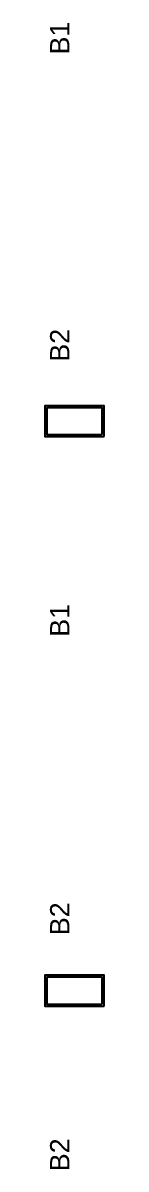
# Model space of a CAD drawing. Header units: inches. Extents: x -605 to 2991212, y -2872845 to 0.
# Drawn here: x 2812504 to 2813274, y -2081625 to -2066733 of the extents above; entities that cross this region are included whole.
import ezdxf
from ezdxf.enums import TextEntityAlignment as Align

# ---------------------------------------------------------------- set-up
doc = ezdxf.new("R2010")
doc.units = ezdxf.units.IN
doc.header["$LTSCALE"] = 600
doc.header["$MEASUREMENT"] = 0
doc.layers.add('rRCC 2', color=40, linetype='Continuous', lineweight=15)
doc.styles.get("Standard").update_dxf_attribs({"font": 'arial.ttf'})

msp = doc.modelspace()

# ---------------------------------------------------------------- linework, layer by layer
at = {"color": 6, "linetype": 'ByBlock'}
for points in [[(2813273.9, -2072106.9), (2813273.9, -2071706.9), (2812503.9, -2071706.9), (2812503.9, -2072106.9)], [(2813273.9, -2079506.9), (2813273.9, -2079106.9), (2812503.9, -2079106.9), (2812503.9, -2079506.9)]]:
    msp.add_lwpolyline(points, close=True, dxfattribs=at)
at = {"color": 3, "linetype": 'ByBlock'}
for points in [[(2813248.9, -2072081.9), (2813248.9, -2071731.9), (2812528.9, -2071731.9), (2812528.9, -2072081.9)], [(2813248.9, -2079481.9), (2813248.9, -2079131.9), (2812528.9, -2079131.9), (2812528.9, -2079481.9)]]:
    msp.add_lwpolyline(points, close=True, dxfattribs=at)

# ---------------------------------------------------------------- texts
at = {"layer": 'rRCC 2'}
for s, p in [('B1', (2812696.5, -2066929.4)), ('B2', (2812696.5, -2070921)), ('B1', (2812696.5, -2074494.9)), ('B2', (2812696.5, -2078372.8)), ('B2', (2812696.5, -2081439.9))]:
    msp.add_text(s, height=250, rotation=90, dxfattribs=at).set_placement(p, align=Align.MIDDLE_CENTER)

doc.saveas('drawing.dxf')
